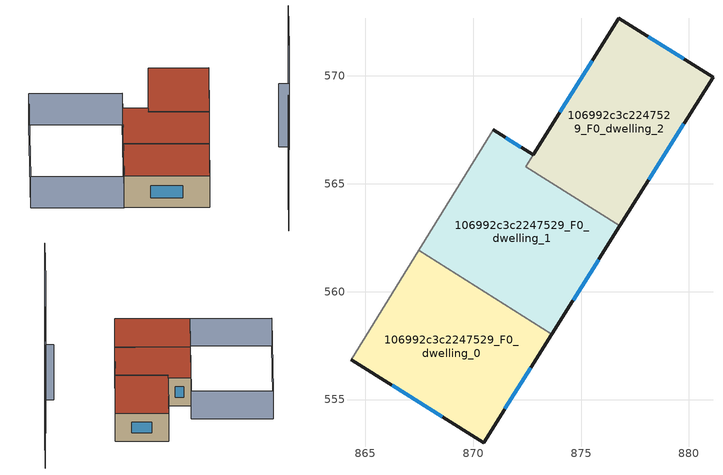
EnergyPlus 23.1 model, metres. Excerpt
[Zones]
106992c3c2247529_F0_dwelling_0
 floor ground (EU_floor_Construction): 873.65,558.04 870.49,553 864.34,556.85 867.47,561.91 z0
 wall outside (EU_wall_Construction): 864.34,556.85 870.49,553 873.65,558.04 z0:3
 wall adiabatic (EU_wall_Construction): 867.47,561.91 864.34,556.85 z0:3
 wall to 106992c3c2247529_F0_dwelling_1 (EU_wall_Construction): 873.65,558.04 867.47,561.91 z0:3
 window (EU_Window_Construction): 871.47,554.57 872.66,556.47 / 866.26,555.65 868.57,554.2 z0.93:2.07
 roof outside (EU_roof_Construction): 870.49,553 873.65,558.04 867.47,561.91 864.34,556.85 z3
106992c3c2247529_F0_dwelling_1
 floor ground (EU_floor_Construction): 872.78,566.34 872.43,565.78 876.79,563.05 873.65,558.04 867.47,561.91 870.93,567.5 z0
 wall outside (EU_wall_Construction): 872.78,566.34 870.93,567.5 / 873.65,558.04 876.79,563.05 z0:3
 wall adiabatic (EU_wall_Construction): 870.93,567.5 867.47,561.91 z0:3
 wall to 106992c3c2247529_F0_dwelling_2 (EU_wall_Construction): 876.79,563.05 872.43,565.78 872.78,566.34 z0:3
 window (EU_Window_Construction): 872.2,566.7 871.5,567.14 / 874.63,559.6 875.81,561.49 z0.93:2.07
 roof outside (EU_roof_Construction): 873.65,558.04 876.79,563.05 872.43,565.78 872.78,566.34 870.93,567.5 867.47,561.91 z3
106992c3c2247529_F0_dwelling_2
 floor ground (EU_floor_Construction): 881.11,569.93 876.79,563.05 872.43,565.78 876.75,572.67 z0
 wall outside (EU_wall_Construction): 876.79,563.05 881.11,569.93 876.75,572.67 872.78,566.34 z0:3
 window (EU_Window_Construction): 879.76,570.79 878.11,571.82 / 878.14,565.19 879.77,567.79 / 875.52,570.7 874.02,568.31 z0.93:2.07
 roof outside (EU_roof_Construction): 876.79,563.05 881.11,569.93 876.75,572.67 872.43,565.78 z3
shading: 877.94,552.17 881.89,558.52 / 885.97,564.86 889.84,571.1 / 882.19,558.89 881.46,559.36 z0:6; 881.88,558.38 885.89,564.9 / 873.86,545.71 877.89,552.2 z0:9; 857.6,561.02 865.66,574.05 / 865.66,574.05 872.4,569.88 / 872.4,569.88 864.34,556.85 / 864.34,556.85 857.6,561.02 z0:3
[Building]
EU S2 Campaign: North Axis=0; Terrain=City; Solar Distribution=FullExterior
[Site:Location]
Montreal-Trudeau.Intl.AP: Latitude=45.4667; Longitude=-73.75; Time Zone=-5; Elevation=36
[SizingPeriod:WeatherFileDays]
AnnualSizingPeriod: Begin Month=1; Begin Day of Month=1; End Month=12; End Day of Month=31; Day of Week for Start Day=Monday; Use Weather File Daylight Saving Period=No; Use Weather File Rain and Snow Indicators=No
[MATERIAL]
EU_InternalMass_Material: Roughness=MediumRough; Thickness=0.1; Conductivity=1; Density=1800; Specific Heat=900; Thermal Absorptance=0.9; Solar Absorptance=0.7; Visible Absorptance=0.7
[MATERIAL:NOMASS] Roughness=MediumRough; Thermal Absorptance=0.9; Solar Absorptance=0.7; Visible Absorptance=0.7
Name | Thermal Resistance
EU_wall_NoMass; EU_floor_NoMass | 1.36485
EU_roof_NoMass | 2.55992
[WINDOWMATERIAL:SIMPLEGLAZINGSYSTEM]
EU_Window_SimpleGlazing: UFactor=3.92339; Solar Heat Gain Coefficient=0.8; Visible Transmittance=0.8
[CONSTRUCTION]
EU_wall_Construction: EU_wall_NoMass
EU_roof_Construction: EU_roof_NoMass
EU_floor_Construction: EU_floor_NoMass
EU_Window_Construction: EU_Window_SimpleGlazing
EU_InternalMass_Construction: EU_InternalMass_Material
[ZONE] Type=1; Multiplier=1; Ceiling Height=autocalculate; Floor Area=autocalculate; Part of Total Floor Area=Yes
Name | Volume
106992c3c2247529_F0_dwelling_0 | 129.796
106992c3c2247529_F0_dwelling_1 | 134.061
106992c3c2247529_F0_dwelling_2 | 125.502
[INTERNALMASS] Construction=EU_InternalMass_Construction
Name | Zone or ZoneList | Surface Area
106992c3c2247529_F0_dwelling_0_EU_InternalMass | 106992c3c2247529_F0_dwelling_0 | 43.2655
106992c3c2247529_F0_dwelling_1_EU_InternalMass | 106992c3c2247529_F0_dwelling_1 | 44.6866
106992c3c2247529_F0_dwelling_2_EU_InternalMass | 106992c3c2247529_F0_dwelling_2 | 41.8311
[OTHEREQUIPMENT] Fuel Type=Electricity; Design Level Calculation Method=Watts/Area; Power per Zone Floor Area=1; Fraction Latent=0; Fraction Radiant=0; Fraction Lost=0; Carbon Dioxide Generation Rate=0; EndUse Subcategory=EU_Step8_InternalGains
Name | Zone or ZoneList or Space or SpaceList | Schedule
EU_Step8_InternalGain_106992c3c2247529_F0_dwelling_0_f000 | 106992c3c2247529_F0_dwelling_0 | EU_Step8_GainSchedule_106992c3c2247529_F0_dwelling_0_f000
EU_Step8_InternalGain_106992c3c2247529_F0_dwelling_1_f000 | 106992c3c2247529_F0_dwelling_1 | EU_Step8_GainSchedule_106992c3c2247529_F0_dwelling_1_f000
EU_Step8_InternalGain_106992c3c2247529_F0_dwelling_2_f000 | 106992c3c2247529_F0_dwelling_2 | EU_Step8_GainSchedule_106992c3c2247529_F0_dwelling_2_f000
[ZONEVENTILATION:DESIGNFLOWRATE] Schedule=EU_AlwaysOn; Design Flow Rate Calculation Method=AirChanges/Hour; Air Changes per Hour=0.860309; Ventilation Type=Natural; Fan Pressure Rise=0; Fan Total Efficiency=1; Constant Term Coefficient=1; Temperature Term Coefficient=0; Velocity Term Coefficient=0; Velocity Squared Term Coefficient=0; Minimum Indoor Temperature=-100; Maximum Indoor Temperature=100; Delta Temperature=-100; Minimum Outdoor Temperature=-100; Maximum Outdoor Temperature=100; Maximum Wind Speed=40
Name | Zone or ZoneList or Space or SpaceList
EU_ConstantAir_106992c3c2247529_F0_dwelling_0 | 106992c3c2247529_F0_dwelling_0
EU_ConstantAir_106992c3c2247529_F0_dwelling_1 | 106992c3c2247529_F0_dwelling_1
EU_ConstantAir_106992c3c2247529_F0_dwelling_2 | 106992c3c2247529_F0_dwelling_2
[HVACTEMPLATE:THERMOSTAT] Constant Heating Setpoint=20; Constant Cooling Setpoint=50
EU_HeatOnly_106992c3c2247529_F0_dwelling_0; EU_HeatOnly_106992c3c2247529_F0_dwelling_1; EU_HeatOnly_106992c3c2247529_F0_dwelling_2
[HVACTEMPLATE:ZONE:IDEALLOADSAIRSYSTEM] System Availability Schedule=EU_AlwaysOn; Maximum Heating Supply Air Temperature=50; Minimum Cooling Supply Air Temperature=13; Maximum Heating Supply Air Humidity Ratio=0.0156; Minimum Cooling Supply Air Humidity Ratio=0.0077; Heating Limit=NoLimit; Cooling Limit=NoLimit; Heating Availability Schedule=EU_AlwaysOn; Cooling Availability Schedule=EU_CoolingOff; Dehumidification Control Type=ConstantSensibleHeatRatio; Cooling Sensible Heat Ratio=0.7; Dehumidification Setpoint=60; Humidification Control Type=None; Humidification Setpoint=30; Outdoor Air Method=None; Outdoor Air Flow Rate per Person=0.00944; Outdoor Air Flow Rate per Zone Floor Area=0; Outdoor Air Flow Rate per Zone=0; Demand Controlled Ventilation Type=None; Outdoor Air Economizer Type=NoEconomizer; Heat Recovery Type=None; Sensible Heat Recovery Effectiveness=0.7; Latent Heat Recovery Effectiveness=0.65
Name | Template Thermostat
106992c3c2247529_F0_dwelling_0 | EU_HeatOnly_106992c3c2247529_F0_dwelling_0
106992c3c2247529_F0_dwelling_1 | EU_HeatOnly_106992c3c2247529_F0_dwelling_1
106992c3c2247529_F0_dwelling_2 | EU_HeatOnly_106992c3c2247529_F0_dwelling_2
[SIZING:ZONE] Zone Cooling Design Supply Air Temperature Input Method=SupplyAirTemperature; Zone Cooling Design Supply Air Temperature=13; Zone Heating Design Supply Air Temperature Input Method=SupplyAirTemperature; Zone Heating Design Supply Air Temperature=50; Zone Cooling Design Supply Air Humidity Ratio=0.008; Zone Heating Design Supply Air Humidity Ratio=0.008; Cooling Design Air Flow Method=DesignDay; Cooling Design Air Flow Rate=0; Cooling Minimum Air Flow per Zone Floor Area=0.000762; Cooling Minimum Air Flow=0; Cooling Minimum Air Flow Fraction=0.2; Heating Design Air Flow Method=DesignDay; Heating Design Air Flow Rate=0; Heating Maximum Air Flow per Zone Floor Area=0.002032; Heating Maximum Air Flow=0.141576; Heating Maximum Air Flow Fraction=0.3; Account for Dedicated Outdoor Air System=No; Dedicated Outdoor Air System Control Strategy=NeutralSupplyAir; Dedicated Outdoor Air Low Setpoint Temperature for Design=autosize; Dedicated Outdoor Air High Setpoint Temperature for Design=autosize; Zone Load Sizing Method=Sensible Load Only No Latent Load; Zone Latent Cooling Design Supply Air Humidity Ratio Input Method=HumidityRatioDifference; Zone Cooling Design Supply Air Humidity Ratio Difference=0.005; Zone Latent Heating Design Supply Air Humidity Ratio Input Method=HumidityRatioDifference; Zone Humidification Design Supply Air Humidity Ratio Difference=0.005
106992c3c2247529_F0_dwelling_0; 106992c3c2247529_F0_dwelling_1; 106992c3c2247529_F0_dwelling_2
[SCHEDULE:CONSTANT]
Name | Hourly Value
EU_AlwaysOn | 1
EU_CoolingOff | 0
[SCHEDULE:FILE] Column Number=1; Rows to Skip at Top=0; Number of Hours of Data=8760; Column Separator=Comma; Interpolate to Timestep=No; Minutes per Item=60; Adjust Schedule for Daylight Savings=Yes
Name | File
EU_Step8_GainSchedule_106992c3c2247529_F0_dwelling_0_f000 | ../../schedules/106992c3c2247529/106992c3c2247529_F0_dwelling_0_f000_gain.csv
EU_Step8_GainSchedule_106992c3c2247529_F0_dwelling_1_f000 | ../../schedules/106992c3c2247529/106992c3c2247529_F0_dwelling_1_f000_gain.csv
EU_Step8_GainSchedule_106992c3c2247529_F0_dwelling_2_f000 | ../../schedules/106992c3c2247529/106992c3c2247529_F0_dwelling_2_f000_gain.csv
